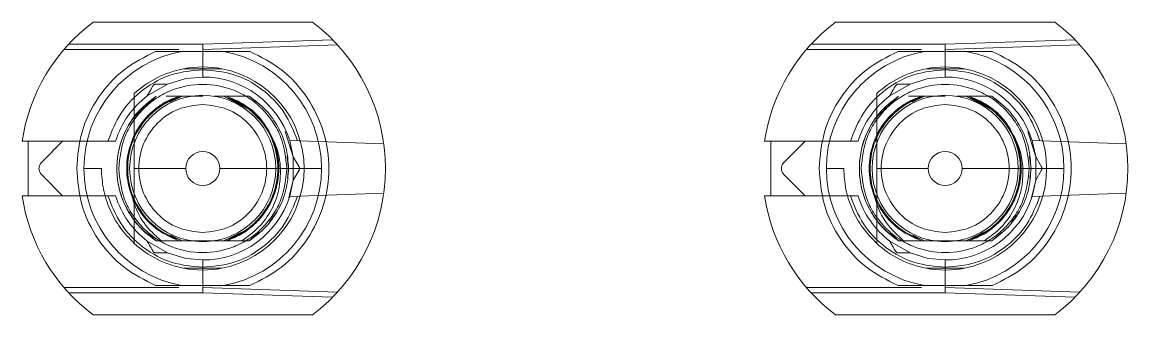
# Model space of a CAD drawing. Header units: millimetres. Extents: x -84 to 500, y -79 to 331.
# Drawn here: x 121.55 to 151.81, y 236.54 to 244.54 of the extents above; entities that cross this region are included whole.
import ezdxf
from ezdxf.lldxf.tags import DXFTag

# ---------------------------------------------------------------- set-up
doc = ezdxf.new("R2010")
doc.units = ezdxf.units.MM
tags = doc.linetypes.add('HIDDEN', pattern=[1.905, 1.27, -0.635]).pattern_tags.tags
tags[6:7] = [DXFTag(74, 4), DXFTag(75, 0), DXFTag(340, '0'), DXFTag(46, 1.0), DXFTag(50, 0.0), DXFTag(44, 0.0), DXFTag(45, 0.0)]
tags[4:5] = [DXFTag(74, 4), DXFTag(75, 0), DXFTag(340, '0'), DXFTag(46, 1.0), DXFTag(50, 0.0), DXFTag(44, 0.0), DXFTag(45, 0.0)]

msp = doc.modelspace()

# ---------------------------------------------------------------- linework, layer by layer
at = {"color": 7, "linetype": 'Continuous', "lineweight": 15}
for p, q in [((129.49, 244.54), (123.49, 244.54)), ((149.81, 244.54), (143.81, 244.54)), ((121.547, 241.29), (121.715, 241.29)), ((121.715, 241.29), (121.715, 239.79)), ((141.867, 241.29), (142.035, 241.29)), ((142.035, 241.29), (142.035, 239.79)), ((123.24, 240.54), (123.715, 240.54)), ((126.025, 240.54), (124.615, 240.54)), ((129.265, 240.54), (126.955, 240.54)), ((129.265, 240.54), (129.74, 240.54)), ((143.56, 240.54), (144.035, 240.54)), ((146.345, 240.54), (144.935, 240.54)), ((149.585, 240.54), (147.275, 240.54)), ((149.585, 240.54), (150.06, 240.54)), ((121.547, 239.79), (121.715, 239.79)), ((141.867, 239.79), (142.035, 239.79)), ((123.49, 236.54), (129.49, 236.54)), ((143.81, 236.54), (149.81, 236.54))]:
    msp.add_line(p, q, dxfattribs=at)
at = {"color": 7, "linetype": 'HIDDEN', "lineweight": 0}
for p, q in [((122.819, 243.934), (126.49, 243.934)), ((126.49, 243.934), (130.043, 244.058)), ((126.49, 243.79), (126.49, 243.934)), ((143.139, 243.934), (146.81, 243.934)), ((146.81, 243.934), (150.363, 244.058)), ((146.81, 243.79), (146.81, 243.934)), ((125.84, 243.79), (122.69, 243.79)), ((130.176, 243.919), (126.49, 243.79)), ((126.49, 243.24), (126.49, 243.79)), ((146.16, 243.79), (143.01, 243.79)), ((150.496, 243.919), (146.81, 243.79)), ((146.81, 243.24), (146.81, 243.79)), ((126.49, 243.24), (126.49, 243.04)), ((127.014, 243.265), (127.014, 243.265)), ((146.81, 243.24), (146.81, 243.04)), ((147.334, 243.265), (147.334, 243.265)), ((125.53, 242.848), (124.971, 242.526)), ((124.971, 242.526), (125.128, 242.798)), ((145.85, 242.848), (145.291, 242.526)), ((145.291, 242.526), (145.448, 242.798)), ((124.601, 241.938), (125.216, 242.515)), ((125.216, 242.515), (124.98, 242.317)), ((125.267, 242.221), (125.839, 242.515)), ((125.267, 242.221), (125.839, 242.515)), ((125.489, 242.515), (125.839, 242.515)), ((125.585, 242.355), (125.924, 242.515)), ((125.924, 242.515), (125.585, 242.355)), ((125.839, 242.515), (125.598, 242.391)), ((126.175, 242.515), (125.924, 242.515)), ((126.408, 242.515), (126.175, 242.515)), ((126.49, 242.515), (126.222, 242.515)), ((127.056, 242.515), (126.805, 242.515)), ((127.056, 242.515), (127.761, 242.154)), ((127.056, 242.515), (127.526, 242.293)), ((127.526, 242.293), (127.056, 242.515)), ((127.056, 242.515), (127.588, 242.264)), ((127.588, 242.264), (127.056, 242.515)), ((127.056, 242.515), (127.588, 242.264)), ((127.588, 242.264), (127.056, 242.515)), ((127.764, 242.515), (127.141, 242.515)), ((127.588, 242.285), (127.141, 242.515)), ((127.141, 242.515), (127.655, 242.251)), ((127.655, 242.251), (127.141, 242.515)), ((127.141, 242.515), (127.655, 242.251)), ((127.491, 242.515), (127.764, 242.515)), ((127.903, 242.398), (127.764, 242.515)), ((127.961, 242.35), (127.764, 242.515)), ((144.921, 241.938), (145.536, 242.515)), ((145.536, 242.515), (145.3, 242.317)), ((145.587, 242.221), (146.159, 242.515)), ((145.587, 242.221), (146.159, 242.515)), ((145.809, 242.515), (146.159, 242.515)), ((145.905, 242.355), (146.244, 242.515)), ((146.244, 242.515), (145.905, 242.355)), ((146.159, 242.515), (145.918, 242.391)), ((146.495, 242.515), (146.244, 242.515)), ((146.728, 242.515), (146.495, 242.515)), ((146.81, 242.515), (146.542, 242.515)), ((147.376, 242.515), (147.125, 242.515)), ((147.376, 242.515), (148.081, 242.154)), ((147.376, 242.515), (147.846, 242.293)), ((147.846, 242.293), (147.376, 242.515)), ((147.376, 242.515), (147.908, 242.264)), ((147.908, 242.264), (147.376, 242.515)), ((147.376, 242.515), (147.908, 242.264)), ((147.908, 242.264), (147.376, 242.515)), ((148.084, 242.515), (147.461, 242.515)), ((147.908, 242.285), (147.461, 242.515)), ((147.461, 242.515), (147.975, 242.251)), ((147.975, 242.251), (147.461, 242.515)), ((147.461, 242.515), (147.975, 242.251)), ((147.811, 242.515), (148.084, 242.515)), ((148.223, 242.398), (148.084, 242.515)), ((148.281, 242.35), (148.084, 242.515)), ((128.969, 240.863), (128.749, 241.551)), ((149.289, 240.863), (149.069, 241.551)), ((121.715, 241.29), (123.896, 241.29)), ((122.082, 240.717), (122.655, 241.29)), ((128.87, 241.305), (131.444, 241.215)), ((128.87, 241.305), (128.969, 240.863)), ((142.035, 241.29), (144.216, 241.29)), ((142.402, 240.717), (142.975, 241.29)), ((149.19, 241.305), (151.764, 241.215)), ((149.19, 241.305), (149.289, 240.863)), ((128.84, 240.54), (128.799, 240.864)), ((128.84, 240.54), (128.801, 240.85)), ((128.969, 240.863), (129.127, 240.59)), ((128.969, 240.217), (128.969, 240.863)), ((149.16, 240.54), (149.119, 240.864)), ((149.16, 240.54), (149.121, 240.85)), ((149.289, 240.863), (149.447, 240.59)), ((149.289, 240.217), (149.289, 240.863)), ((122.655, 239.79), (122.082, 240.363)), ((128.807, 240.275), (128.84, 240.54)), ((129.127, 240.49), (128.969, 240.217)), ((142.975, 239.79), (142.402, 240.363)), ((149.127, 240.275), (149.16, 240.54)), ((149.447, 240.49), (149.289, 240.217)), ((128.85, 239.739), (128.969, 240.217)), ((128.969, 240.217), (128.87, 239.775)), ((149.17, 239.739), (149.289, 240.217)), ((149.289, 240.217), (149.19, 239.775)), ((123.896, 239.79), (121.715, 239.79)), ((131.444, 239.865), (128.87, 239.775)), ((144.216, 239.79), (142.035, 239.79)), ((151.764, 239.865), (149.19, 239.775)), ((128.315, 239.083), (128.525, 239.365)), ((148.635, 239.083), (148.845, 239.365)), ((127.613, 238.827), (127.056, 238.565)), ((127.056, 238.565), (127.613, 238.827)), ((127.613, 238.827), (127.056, 238.565)), ((127.056, 238.565), (127.613, 238.827)), ((127.764, 238.565), (128.037, 238.794)), ((147.933, 238.827), (147.376, 238.565)), ((147.376, 238.565), (147.933, 238.827)), ((147.933, 238.827), (147.376, 238.565)), ((147.376, 238.565), (147.933, 238.827)), ((147.461, 238.565), (147.973, 238.828)), ((148.084, 238.565), (148.357, 238.794)), ((124.971, 238.554), (125.53, 238.232)), ((124.988, 238.756), (125.216, 238.565)), ((125.038, 238.714), (125.216, 238.565)), ((125.216, 238.565), (126.175, 238.565)), ((125.489, 238.565), (125.839, 238.565)), ((125.839, 238.565), (125.489, 238.565)), ((125.524, 238.727), (125.839, 238.565)), ((125.924, 238.565), (125.607, 238.715)), ((125.611, 238.713), (125.924, 238.565)), ((126.175, 238.565), (126.805, 238.565)), ((126.805, 238.565), (127.563, 238.565)), ((127.141, 238.565), (127.544, 238.772)), ((127.141, 238.565), (127.764, 238.565)), ((127.563, 238.565), (127.141, 238.565)), ((145.291, 238.554), (145.85, 238.232)), ((145.308, 238.756), (145.536, 238.565)), ((145.358, 238.714), (145.536, 238.565)), ((145.536, 238.565), (146.495, 238.565)), ((145.809, 238.565), (146.159, 238.565)), ((146.159, 238.565), (145.809, 238.565)), ((145.844, 238.727), (146.159, 238.565)), ((146.244, 238.565), (145.927, 238.715)), ((145.931, 238.713), (146.244, 238.565)), ((146.495, 238.565), (147.125, 238.565)), ((147.125, 238.565), (147.883, 238.565)), ((147.461, 238.565), (148.084, 238.565)), ((147.883, 238.565), (147.461, 238.565)), ((125.53, 238.232), (125.215, 238.232)), ((145.85, 238.232), (145.535, 238.232)), ((126.49, 238.04), (126.49, 237.84)), ((146.81, 238.04), (146.81, 237.84)), ((126.49, 237.29), (126.49, 237.84)), ((146.81, 237.29), (146.81, 237.84)), ((122.69, 237.29), (125.84, 237.29)), ((126.49, 237.29), (130.176, 237.161)), ((126.49, 237.29), (126.49, 237.146)), ((143.01, 237.29), (146.16, 237.29)), ((146.81, 237.29), (150.496, 237.161)), ((146.81, 237.29), (146.81, 237.146)), ((126.49, 237.146), (122.819, 237.146)), ((130.043, 237.022), (126.49, 237.146)), ((146.81, 237.146), (143.139, 237.146)), ((150.363, 237.022), (146.81, 237.146))]:
    msp.add_line(p, q, dxfattribs=at)
at = {"color": 7, "linetype": 'HIDDEN', "lineweight": 0, "flags": 128}
for points in [[(125.53, 242.848), (126.024, 242.996), (126.498, 243.04)], [(145.85, 242.848), (146.344, 242.996), (146.818, 243.04)], [(125.216, 242.515), (125.216, 242.515)], [(125.924, 242.515), (125.924, 242.515)], [(125.924, 242.515), (125.924, 242.515)], [(125.924, 242.515), (125.924, 242.515)], [(125.924, 242.515), (125.924, 242.515)], [(125.924, 242.515), (125.924, 242.515)], [(127.056, 242.515), (127.056, 242.515)], [(127.056, 242.515), (127.056, 242.515)], [(127.056, 242.515), (127.056, 242.515)], [(127.056, 242.515), (127.056, 242.515)], [(127.056, 242.515), (127.056, 242.515)], [(127.056, 242.515), (127.056, 242.515)], [(127.056, 242.515), (127.056, 242.515)], [(127.056, 242.515), (127.056, 242.515)], [(127.764, 242.515), (127.764, 242.515)], [(145.536, 242.515), (145.536, 242.515)], [(146.244, 242.515), (146.244, 242.515)], [(146.244, 242.515), (146.244, 242.515)], [(146.244, 242.515), (146.244, 242.515)], [(146.244, 242.515), (146.244, 242.515)], [(146.244, 242.515), (146.244, 242.515)], [(147.376, 242.515), (147.376, 242.515)], [(147.376, 242.515), (147.376, 242.515)], [(147.376, 242.515), (147.376, 242.515)], [(147.376, 242.515), (147.376, 242.515)], [(147.376, 242.515), (147.376, 242.515)], [(147.376, 242.515), (147.376, 242.515)], [(147.376, 242.515), (147.376, 242.515)], [(147.376, 242.515), (147.376, 242.515)], [(148.084, 242.515), (148.084, 242.515)], [(124.561, 239.764), (124.557, 239.793), (124.557, 239.801), (124.557, 239.803), (124.558, 239.804), (124.558, 239.804), (124.558, 239.804), (124.558, 239.804), (124.558, 239.804), (124.558, 239.804), (124.558, 239.804), (124.558, 239.804), (124.558, 239.804), (124.557, 239.804), (124.557, 239.804), (124.557, 239.804), (124.557, 239.804), (124.557, 239.804), (124.557, 239.804), (124.557, 239.804), (124.558, 239.804), (124.558, 239.804), (124.558, 239.804), (124.558, 239.804), (124.558, 239.804), (124.558, 239.804), (124.558, 239.804), (124.558, 239.804), (124.558, 239.804), (124.559, 239.804), (124.559, 239.804), (124.562, 239.801), (124.626, 239.671), (124.713, 239.508)], [(144.881, 239.764), (144.877, 239.793), (144.877, 239.801), (144.877, 239.803), (144.878, 239.804), (144.878, 239.804), (144.878, 239.804), (144.878, 239.804), (144.878, 239.804), (144.878, 239.804), (144.878, 239.804), (144.878, 239.804), (144.878, 239.804), (144.877, 239.804), (144.877, 239.804), (144.877, 239.804), (144.877, 239.804), (144.877, 239.804), (144.877, 239.804), (144.877, 239.804), (144.878, 239.804), (144.878, 239.804), (144.878, 239.804), (144.878, 239.804), (144.878, 239.804), (144.878, 239.804), (144.878, 239.804), (144.878, 239.804), (144.878, 239.804), (144.879, 239.804), (144.879, 239.804), (144.882, 239.801), (144.946, 239.671), (145.033, 239.508)], [(128.269, 239.513), (128.269, 239.513)], [(148.589, 239.513), (148.589, 239.513)], [(125.216, 238.565), (125.216, 238.565)], [(125.216, 238.565), (125.216, 238.565)], [(125.216, 238.565), (125.216, 238.565)], [(125.216, 238.565), (125.216, 238.565)], [(125.216, 238.565), (125.216, 238.565)], [(125.216, 238.565), (125.216, 238.565)], [(125.216, 238.565), (125.216, 238.565)], [(125.216, 238.565), (125.216, 238.565)], [(126.175, 238.565), (126.175, 238.565)], [(126.805, 238.565), (126.805, 238.565)], [(127.517, 238.761), (127.517, 238.761)], [(127.764, 238.565), (127.764, 238.565)], [(127.764, 238.565), (127.764, 238.565)], [(127.764, 238.565), (127.764, 238.565)], [(127.764, 238.565), (127.764, 238.565)], [(127.764, 238.565), (127.764, 238.565)], [(127.764, 238.565), (127.764, 238.565)], [(127.764, 238.565), (127.764, 238.565)], [(145.536, 238.565), (145.536, 238.565)], [(145.536, 238.565), (145.536, 238.565)], [(145.536, 238.565), (145.536, 238.565)], [(145.536, 238.565), (145.536, 238.565)], [(145.536, 238.565), (145.536, 238.565)], [(145.536, 238.565), (145.536, 238.565)], [(145.536, 238.565), (145.536, 238.565)], [(145.536, 238.565), (145.536, 238.565)], [(146.495, 238.565), (146.495, 238.565)], [(147.125, 238.565), (147.125, 238.565)], [(147.837, 238.761), (147.837, 238.761)], [(148.084, 238.565), (148.084, 238.565)], [(148.084, 238.565), (148.084, 238.565)], [(148.084, 238.565), (148.084, 238.565)], [(148.084, 238.565), (148.084, 238.565)], [(148.084, 238.565), (148.084, 238.565)], [(148.084, 238.565), (148.084, 238.565)], [(148.084, 238.565), (148.084, 238.565)], [(126.49, 238.04), (126.024, 238.084), (125.53, 238.232)], [(146.81, 238.04), (146.344, 238.084), (145.85, 238.232)]]:
    msp.add_lwpolyline(points, dxfattribs=at)
at = {"color": 7, "linetype": 'HIDDEN', "lineweight": 0}
for centre in [(126.49, 240.54), (146.81, 240.54)]:
    msp.add_circle(centre, 2, dxfattribs=at)
at = {"color": 7, "linetype": 'Continuous', "lineweight": 15}
for centre, radius, start, end in [((126.49, 240.54), 5, 126.8699, 171.3731), ((126.49, 240.54), 5, 306.8699, 53.1301), ((146.81, 240.54), 5, 126.8699, 171.3731), ((146.81, 240.54), 5, 306.8699, 53.1301), ((126.49, 240.54), 3.25, 100.0633, 180), ((126.49, 240.54), 3.25, 0, 79.9367), ((146.81, 240.54), 3.25, 100.0633, 180), ((146.81, 240.54), 3.25, 0, 79.9367), ((126.49, 240.54), 2.775, 100.8932, 132.5066), ((126.49, 240.54), 2.775, 79.1068, 100.8929), ((126.49, 240.54), 2.775, 0, 79.1071), ((146.81, 240.54), 2.775, 100.8932, 132.5066), ((146.81, 240.54), 2.775, 79.1068, 100.8929), ((146.81, 240.54), 2.775, 0, 79.1071), ((126.49, 240.54), 0.465, 0, 180), ((146.81, 240.54), 0.465, 0, 180), ((126.49, 240.54), 3.25, 180, 259.9367), ((126.49, 240.54), 0.465, 180, 0), ((126.49, 240.54), 2.775, 280.8929, 0), ((126.49, 240.54), 3.25, 280.0633, 0), ((146.81, 240.54), 3.25, 180, 259.9367), ((146.81, 240.54), 0.465, 180, 0), ((146.81, 240.54), 2.775, 280.8929, 0), ((146.81, 240.54), 3.25, 280.0633, 0), ((126.49, 240.54), 5, 188.6269, 233.1301), ((146.81, 240.54), 5, 188.6269, 233.1301), ((126.49, 240.54), 2.775, 227.4934, 259.1071), ((146.81, 240.54), 2.775, 227.4934, 259.1071), ((126.49, 240.54), 2.775, 259.1067, 280.8938), ((146.81, 240.54), 2.775, 259.1067, 280.8938)]:
    msp.add_arc(centre, radius, start, end, dxfattribs=at)
at = {"color": 7, "linetype": 'HIDDEN', "lineweight": 0}
for centre, radius, start, end in [((126.49, 240.54), 2.5, 17.8157, 90), ((146.81, 240.54), 2.5, 17.8157, 90), ((126.49, 240.54), 2.5, 127.4202, 162.5424), ((146.81, 240.54), 2.5, 127.4202, 162.5424), ((126.49, 240.54), 2.35, 143.5058, 237.1851), ((146.81, 240.54), 2.35, 143.5058, 237.1851), ((126.49, 240.54), 2.5, 197.4576, 232.5798), ((126.49, 240.54), 2.5, 270, 342.1843), ((146.81, 240.54), 2.5, 197.4576, 232.5798), ((146.81, 240.54), 2.5, 270, 342.1843)]:
    msp.add_arc(centre, radius, start, end, dxfattribs=at)
at = {"color": 7, "linetype": 'Continuous', "lineweight": 15}
for points, knots in [([(123.04, 240.546), (123.069, 240.88), (123.127, 241.562), (123.593, 242.499), (124.29, 243.281), (124.902, 243.589), (125.201, 243.74)], [0, 0, 0, 0, 0.244424, 0.5, 0.755576, 1, 1, 1, 1]), ([(125.201, 243.74), (125.335, 243.74), (125.509, 243.74), (125.703, 243.74), (125.784, 243.74), (125.838, 243.74), (125.877, 243.74), (125.904, 243.74), (125.918, 243.74), (125.922, 243.74), (125.922, 243.74), (125.922, 243.74)], [0, 0, 0, 0, 0.52193, 0.674707, 0.779637, 0.851731, 0.901665, 0.954566, 0.975881, 0.993094, 1, 1, 1, 1]), ([(125.922, 243.74), (126.098, 243.74), (126.45, 243.74), (126.844, 243.74), (127.036, 243.74), (127.058, 243.74)], [0, 0, 0, 0, 0.4691, 0.939613, 1, 1, 1, 1]), ([(127.058, 243.74), (127.058, 243.74), (127.06, 243.74), (127.071, 243.74), (127.115, 243.74), (127.311, 243.74), (127.545, 243.74), (127.741, 243.74), (127.779, 243.74)], [0, 0, 0, 0, 0.016929, 0.039301, 0.081695, 0.236198, 0.852157, 1, 1, 1, 1]), ([(127.779, 243.74), (128.078, 243.589), (128.69, 243.28), (129.392, 242.497), (129.841, 241.557), (129.989, 240.54), (129.841, 239.523), (129.392, 238.583), (128.69, 237.8), (128.078, 237.491), (127.779, 237.34)], [0, 0, 0, 0, 0.122204, 0.25, 0.377796, 0.5, 0.622204, 0.75, 0.877796, 1, 1, 1, 1]), ([(143.36, 240.546), (143.389, 240.88), (143.447, 241.562), (143.913, 242.499), (144.61, 243.281), (145.222, 243.589), (145.521, 243.74)], [0, 0, 0, 0, 0.244424, 0.5, 0.755576, 1, 1, 1, 1]), ([(145.521, 243.74), (145.655, 243.74), (145.829, 243.74), (146.023, 243.74), (146.104, 243.74), (146.158, 243.74), (146.197, 243.74), (146.224, 243.74), (146.238, 243.74), (146.242, 243.74), (146.242, 243.74), (146.242, 243.74)], [0, 0, 0, 0, 0.52193, 0.674707, 0.779637, 0.851731, 0.901665, 0.954566, 0.975881, 0.993094, 1, 1, 1, 1]), ([(146.242, 243.74), (146.418, 243.74), (146.77, 243.74), (147.164, 243.74), (147.356, 243.74), (147.378, 243.74)], [0, 0, 0, 0, 0.4691, 0.939613, 1, 1, 1, 1]), ([(147.378, 243.74), (147.378, 243.74), (147.38, 243.74), (147.391, 243.74), (147.435, 243.74), (147.631, 243.74), (147.865, 243.74), (148.061, 243.74), (148.099, 243.74)], [0, 0, 0, 0, 0.016929, 0.039301, 0.081695, 0.236198, 0.852157, 1, 1, 1, 1]), ([(148.099, 243.74), (148.398, 243.589), (149.01, 243.28), (149.712, 242.497), (150.161, 241.557), (150.309, 240.54), (150.161, 239.523), (149.712, 238.583), (149.01, 237.8), (148.398, 237.491), (148.099, 237.34)], [0, 0, 0, 0, 0.122204, 0.25, 0.377796, 0.5, 0.622204, 0.75, 0.877796, 1, 1, 1, 1]), ([(127.014, 243.265), (126.724, 243.265), (126.371, 243.265), (126.027, 243.265), (125.966, 243.265)], [0, 0, 0, 0, 0.821486, 1, 1, 1, 1]), ([(147.334, 243.265), (147.044, 243.265), (146.691, 243.265), (146.347, 243.265), (146.286, 243.265)], [0, 0, 0, 0, 0.821486, 1, 1, 1, 1]), ([(124.615, 242.586), (124.615, 242.148), (124.615, 241.545), (124.615, 240.756), (124.615, 240.54)], [0, 0, 0, 0, 0.725757, 1, 1, 1, 1]), ([(144.935, 242.586), (144.935, 242.148), (144.935, 241.545), (144.935, 240.756), (144.935, 240.54)], [0, 0, 0, 0, 0.725757, 1, 1, 1, 1]), ([(125.201, 237.34), (124.901, 237.491), (124.288, 237.8), (123.59, 238.585), (123.124, 239.527), (123.068, 240.211), (123.04, 240.546)], [0, 0, 0, 0, 0.24439, 0.5, 0.75561, 1, 1, 1, 1]), ([(123.715, 240.54), (123.726, 240.348), (123.749, 239.965), (123.934, 239.416), (124.214, 238.908), (124.481, 238.632), (124.615, 238.494)], [0, 0, 0, 0, 0.25, 0.5, 0.75, 1, 1, 1, 1]), ([(124.615, 240.54), (124.615, 240.345), (124.615, 239.841), (124.615, 239.159), (124.615, 238.71), (124.615, 238.494)], [0, 0, 0, 0, 0.246526, 0.63814, 1, 1, 1, 1]), ([(145.521, 237.34), (145.221, 237.491), (144.608, 237.8), (143.91, 238.585), (143.444, 239.527), (143.388, 240.211), (143.36, 240.546)], [0, 0, 0, 0, 0.24439, 0.5, 0.75561, 1, 1, 1, 1]), ([(144.035, 240.54), (144.046, 240.348), (144.069, 239.965), (144.254, 239.416), (144.534, 238.908), (144.801, 238.632), (144.935, 238.494)], [0, 0, 0, 0, 0.25, 0.5, 0.75, 1, 1, 1, 1]), ([(144.935, 240.54), (144.935, 240.345), (144.935, 239.841), (144.935, 239.159), (144.935, 238.71), (144.935, 238.494)], [0, 0, 0, 0, 0.246526, 0.63814, 1, 1, 1, 1]), ([(125.966, 237.815), (126.256, 237.815), (126.609, 237.815), (126.953, 237.815), (127.014, 237.815)], [0, 0, 0, 0, 0.821497, 1, 1, 1, 1]), ([(146.286, 237.815), (146.576, 237.815), (146.929, 237.815), (147.273, 237.815), (147.334, 237.815)], [0, 0, 0, 0, 0.821497, 1, 1, 1, 1]), ([(125.201, 237.34), (125.335, 237.34), (125.509, 237.34), (125.703, 237.34), (125.784, 237.34), (125.838, 237.34), (125.877, 237.34), (125.904, 237.34), (125.918, 237.34), (125.922, 237.34), (125.922, 237.34), (125.922, 237.34)], [0, 0, 0, 0, 0.5219302, 0.6747067, 0.7796367, 0.8517307, 0.9016652, 0.9545658, 0.9758811, 0.9930943, 1, 1, 1, 1]), ([(125.922, 237.34), (126.098, 237.34), (126.45, 237.34), (126.844, 237.34), (127.036, 237.34), (127.058, 237.34)], [0, 0, 0, 0, 0.4691, 0.939613, 1, 1, 1, 1]), ([(127.058, 237.34), (127.058, 237.34), (127.06, 237.34), (127.071, 237.34), (127.115, 237.34), (127.311, 237.34), (127.545, 237.34), (127.741, 237.34), (127.779, 237.34)], [0, 0, 0, 0, 0.016929, 0.039301, 0.081695, 0.236198, 0.852157, 1, 1, 1, 1]), ([(145.521, 237.34), (145.655, 237.34), (145.829, 237.34), (146.023, 237.34), (146.104, 237.34), (146.158, 237.34), (146.197, 237.34), (146.224, 237.34), (146.238, 237.34), (146.242, 237.34), (146.242, 237.34), (146.242, 237.34)], [0, 0, 0, 0, 0.5219302, 0.6747067, 0.7796367, 0.8517307, 0.9016652, 0.9545658, 0.9758811, 0.9930943, 1, 1, 1, 1]), ([(146.242, 237.34), (146.418, 237.34), (146.77, 237.34), (147.164, 237.34), (147.356, 237.34), (147.378, 237.34)], [0, 0, 0, 0, 0.4691, 0.939613, 1, 1, 1, 1]), ([(147.378, 237.34), (147.378, 237.34), (147.38, 237.34), (147.391, 237.34), (147.435, 237.34), (147.631, 237.34), (147.865, 237.34), (148.061, 237.34), (148.099, 237.34)], [0, 0, 0, 0, 0.016929, 0.039301, 0.081695, 0.236198, 0.852157, 1, 1, 1, 1])]:
    msp.add_open_spline(points, degree=3, knots=knots, dxfattribs=at)
at = {"color": 7, "linetype": 'HIDDEN', "lineweight": 0}
for points, knots in [([(123.896, 241.29), (124, 241.554), (124.212, 242.097), (124.841, 242.733), (125.627, 243.161), (126.207, 243.214), (126.49, 243.24)], [0, 0, 0, 0, 0.243392, 0.5, 0.756608, 1, 1, 1, 1]), ([(129.082, 241.298), (128.978, 241.561), (128.765, 242.102), (128.136, 242.736), (127.351, 243.162), (126.772, 243.214), (126.49, 243.24)], [0, 0, 0, 0, 0.2434225, 0.5, 0.7565775, 1, 1, 1, 1]), ([(144.216, 241.29), (144.32, 241.554), (144.532, 242.097), (145.161, 242.733), (145.947, 243.161), (146.527, 243.214), (146.81, 243.24)], [0, 0, 0, 0, 0.243392, 0.5, 0.756608, 1, 1, 1, 1]), ([(149.402, 241.298), (149.298, 241.561), (149.085, 242.102), (148.456, 242.736), (147.671, 243.162), (147.092, 243.214), (146.81, 243.24)], [0, 0, 0, 0, 0.2434225, 0.5, 0.7565775, 1, 1, 1, 1]), ([(124.19, 240.54), (124.221, 240.829), (124.269, 241.276), (124.555, 241.812), (124.852, 242.177), (125.218, 242.476), (125.754, 242.754), (126.49, 242.896), (127.226, 242.754), (127.762, 242.477), (128.128, 242.178), (128.425, 241.812), (128.711, 241.276), (128.759, 240.829), (128.79, 240.54)], [0, 0, 0, 0, 0.119721, 0.184824, 0.25, 0.315102, 0.380279, 0.5, 0.619721, 0.684824, 0.75, 0.815102, 0.880279, 1, 1, 1, 1]), ([(125.128, 242.798), (125.087, 242.727), (125.033, 242.633), (124.985, 242.55), (124.973, 242.529), (124.971, 242.527), (124.971, 242.526)], [0, 0, 0, 0, 0.6387212, 0.8437522, 0.9250038, 1, 1, 1, 1]), ([(125.128, 242.798), (125.133, 242.806), (125.143, 242.82), (125.164, 242.836), (125.189, 242.846), (125.206, 242.848), (125.215, 242.848)], [0, 0, 0, 0, 0.250801, 0.5, 0.7492, 1, 1, 1, 1]), ([(125.215, 242.848), (125.207, 242.848), (125.197, 242.848), (125.18, 242.842), (125.171, 242.838), (125.165, 242.835), (125.16, 242.832), (125.152, 242.826), (125.138, 242.814), (125.133, 242.805), (125.128, 242.798)], [0, 0, 0, 0, 0.3001484, 0.4066758, 0.452606, 0.4958734, 0.5400992, 0.5867242, 0.6945387, 1, 1, 1, 1]), ([(125.215, 242.848), (125.297, 242.848), (125.405, 242.848), (125.502, 242.848), (125.527, 242.848), (125.529, 242.848), (125.53, 242.848)], [0, 0, 0, 0, 0.638718, 0.843747, 0.925001, 1, 1, 1, 1]), ([(144.51, 240.54), (144.541, 240.829), (144.589, 241.276), (144.875, 241.812), (145.172, 242.177), (145.538, 242.476), (146.074, 242.754), (146.81, 242.896), (147.546, 242.754), (148.082, 242.477), (148.448, 242.178), (148.745, 241.812), (149.031, 241.276), (149.079, 240.829), (149.11, 240.54)], [0, 0, 0, 0, 0.119721, 0.184824, 0.25, 0.315102, 0.380279, 0.5, 0.619721, 0.684824, 0.75, 0.815102, 0.880279, 1, 1, 1, 1]), ([(145.448, 242.798), (145.407, 242.727), (145.353, 242.633), (145.305, 242.55), (145.293, 242.529), (145.291, 242.527), (145.291, 242.526)], [0, 0, 0, 0, 0.6387212, 0.8437522, 0.9250038, 1, 1, 1, 1]), ([(145.448, 242.798), (145.453, 242.806), (145.463, 242.82), (145.484, 242.836), (145.509, 242.846), (145.526, 242.848), (145.535, 242.848)], [0, 0, 0, 0, 0.250801, 0.5, 0.7492, 1, 1, 1, 1]), ([(145.535, 242.848), (145.527, 242.848), (145.517, 242.848), (145.5, 242.842), (145.491, 242.838), (145.485, 242.835), (145.48, 242.832), (145.472, 242.826), (145.458, 242.814), (145.453, 242.805), (145.448, 242.798)], [0, 0, 0, 0, 0.3001484, 0.4066758, 0.452606, 0.4958734, 0.5400992, 0.5867242, 0.6945387, 1, 1, 1, 1]), ([(145.535, 242.848), (145.617, 242.848), (145.725, 242.848), (145.822, 242.848), (145.847, 242.848), (145.849, 242.848), (145.85, 242.848)], [0, 0, 0, 0, 0.638718, 0.843747, 0.925001, 1, 1, 1, 1]), ([(125.839, 242.515), (125.639, 242.428), (125.239, 242.255), (124.778, 241.776), (124.479, 241.192), (124.376, 240.54), (124.479, 239.888), (124.778, 239.303), (125.239, 238.825), (125.639, 238.652), (125.839, 238.565)], [0, 0, 0, 0, 0.1249999, 0.2499999, 0.3749998, 0.4999998, 0.6249998, 0.7499998, 0.8749999, 1, 1, 1, 1]), ([(125.924, 238.565), (125.717, 238.646), (125.303, 238.808), (124.821, 239.284), (124.507, 239.876), (124.4, 240.54), (124.507, 241.204), (124.821, 241.796), (125.303, 242.272), (125.717, 242.434), (125.924, 242.515)], [0, 0, 0, 0, 0.125, 0.25, 0.375, 0.5, 0.625, 0.75, 0.875, 1, 1, 1, 1]), ([(125.924, 242.515), (125.717, 242.434), (125.303, 242.272), (124.821, 241.796), (124.507, 241.204), (124.4, 240.54), (124.507, 239.876), (124.821, 239.284), (125.303, 238.808), (125.717, 238.646), (125.924, 238.565)], [0, 0, 0, 0, 0.125, 0.25, 0.375, 0.5, 0.625, 0.75, 0.875, 1, 1, 1, 1]), ([(125.924, 238.565), (125.717, 238.646), (125.303, 238.808), (124.821, 239.284), (124.507, 239.876), (124.4, 240.54), (124.507, 241.204), (124.821, 241.796), (125.303, 242.272), (125.717, 242.434), (125.924, 242.515)], [0, 0, 0, 0, 0.125, 0.25, 0.375, 0.5, 0.625, 0.75, 0.875, 1, 1, 1, 1]), ([(125.924, 242.515), (125.717, 242.434), (125.303, 242.272), (124.821, 241.796), (124.507, 241.204), (124.4, 240.54), (124.507, 239.876), (124.821, 239.284), (125.303, 238.808), (125.717, 238.646), (125.924, 238.565)], [0, 0, 0, 0, 0.125, 0.25, 0.375, 0.5, 0.625, 0.75, 0.875, 1, 1, 1, 1]), ([(125.924, 238.565), (125.717, 238.646), (125.303, 238.808), (124.821, 239.284), (124.507, 239.876), (124.4, 240.54), (124.507, 241.204), (124.821, 241.796), (125.303, 242.272), (125.717, 242.434), (125.924, 242.515)], [0, 0, 0, 0, 0.125, 0.25, 0.375, 0.5, 0.625, 0.75, 0.875, 1, 1, 1, 1]), ([(125.924, 242.515), (125.717, 242.434), (125.303, 242.272), (124.821, 241.796), (124.507, 241.204), (124.4, 240.54), (124.507, 239.876), (124.821, 239.284), (125.303, 238.808), (125.717, 238.646), (125.924, 238.565)], [0, 0, 0, 0, 0.125, 0.25, 0.375, 0.5, 0.625, 0.75, 0.875, 1, 1, 1, 1]), ([(124.818, 241.777), (124.96, 241.939), (125.243, 242.265), (125.64, 242.432), (125.839, 242.515)], [0, 0, 0, 0, 0.5, 1, 1, 1, 1]), ([(125.046, 242.001), (125.115, 242.078), (125.33, 242.316), (125.633, 242.435), (125.839, 242.515)], [0, 0, 0, 0, 0.321279, 1, 1, 1, 1]), ([(125.924, 242.515), (125.785, 242.467), (125.506, 242.37), (125.272, 242.191), (125.155, 242.102)], [0, 0, 0, 0, 0.500001, 1, 1, 1, 1]), ([(125.924, 242.515), (125.924, 242.515), (125.923, 242.515), (125.916, 242.515), (125.889, 242.515), (125.861, 242.515), (125.839, 242.515)], [0, 0, 0, 0, 0.068898, 0.145453, 0.344929, 1, 1, 1, 1]), ([(125.839, 242.515), (125.861, 242.515), (125.889, 242.515), (125.916, 242.515), (125.923, 242.515), (125.924, 242.515), (125.924, 242.515)], [0, 0, 0, 0, 0.659471, 0.855328, 0.930516, 1, 1, 1, 1]), ([(127.056, 242.515), (127.056, 242.515), (127.057, 242.515), (127.064, 242.515), (127.091, 242.515), (127.119, 242.515), (127.141, 242.515)], [0, 0, 0, 0, 0.0688677, 0.1454157, 0.3449093, 1, 1, 1, 1]), ([(127.141, 242.515), (127.119, 242.515), (127.091, 242.515), (127.064, 242.515), (127.057, 242.515), (127.056, 242.515), (127.056, 242.515)], [0, 0, 0, 0, 0.659358, 0.855274, 0.930498, 1, 1, 1, 1]), ([(127.056, 242.515), (127.056, 242.515), (127.057, 242.515), (127.064, 242.515), (127.091, 242.515), (127.119, 242.515), (127.141, 242.515)], [0, 0, 0, 0, 0.068948, 0.145582, 0.345171, 1, 1, 1, 1]), ([(127.056, 238.565), (127.263, 238.646), (127.677, 238.808), (128.159, 239.284), (128.473, 239.876), (128.58, 240.54), (128.473, 241.204), (128.159, 241.796), (127.677, 242.272), (127.263, 242.434), (127.056, 242.515)], [0, 0, 0, 0, 0.125, 0.25, 0.375, 0.5, 0.625, 0.75, 0.875, 1, 1, 1, 1]), ([(127.141, 242.515), (127.341, 242.428), (127.741, 242.255), (128.202, 241.776), (128.501, 241.192), (128.604, 240.54), (128.501, 239.888), (128.202, 239.303), (127.741, 238.825), (127.341, 238.652), (127.141, 238.565)], [0, 0, 0, 0, 0.125, 0.25, 0.375, 0.5, 0.625, 0.75, 0.875, 1, 1, 1, 1]), ([(128.373, 241.369), (128.313, 241.502), (128.166, 241.835), (127.737, 242.253), (127.339, 242.428), (127.141, 242.515)], [0, 0, 0, 0, 0.252266, 0.626133, 1, 1, 1, 1]), ([(127.141, 242.515), (127.345, 242.432), (127.689, 242.293), (127.933, 242.015), (128.033, 241.902)], [0, 0, 0, 0, 0.59211, 1, 1, 1, 1]), ([(146.159, 242.515), (145.959, 242.428), (145.559, 242.255), (145.098, 241.776), (144.799, 241.192), (144.696, 240.54), (144.799, 239.888), (145.098, 239.303), (145.559, 238.825), (145.959, 238.652), (146.159, 238.565)], [0, 0, 0, 0, 0.1249999, 0.2499999, 0.3749998, 0.4999998, 0.6249998, 0.7499998, 0.8749999, 1, 1, 1, 1]), ([(146.244, 238.565), (146.037, 238.646), (145.623, 238.808), (145.141, 239.284), (144.827, 239.876), (144.72, 240.54), (144.827, 241.204), (145.141, 241.796), (145.623, 242.272), (146.037, 242.434), (146.244, 242.515)], [0, 0, 0, 0, 0.125, 0.25, 0.375, 0.5, 0.625, 0.75, 0.875, 1, 1, 1, 1]), ([(146.244, 242.515), (146.037, 242.434), (145.623, 242.272), (145.141, 241.796), (144.827, 241.204), (144.72, 240.54), (144.827, 239.876), (145.141, 239.284), (145.623, 238.808), (146.037, 238.646), (146.244, 238.565)], [0, 0, 0, 0, 0.125, 0.25, 0.375, 0.5, 0.625, 0.75, 0.875, 1, 1, 1, 1]), ([(146.244, 238.565), (146.037, 238.646), (145.623, 238.808), (145.141, 239.284), (144.827, 239.876), (144.72, 240.54), (144.827, 241.204), (145.141, 241.796), (145.623, 242.272), (146.037, 242.434), (146.244, 242.515)], [0, 0, 0, 0, 0.125, 0.25, 0.375, 0.5, 0.625, 0.75, 0.875, 1, 1, 1, 1]), ([(146.244, 242.515), (146.037, 242.434), (145.623, 242.272), (145.141, 241.796), (144.827, 241.204), (144.72, 240.54), (144.827, 239.876), (145.141, 239.284), (145.623, 238.808), (146.037, 238.646), (146.244, 238.565)], [0, 0, 0, 0, 0.125, 0.25, 0.375, 0.5, 0.625, 0.75, 0.875, 1, 1, 1, 1]), ([(146.244, 238.565), (146.037, 238.646), (145.623, 238.808), (145.141, 239.284), (144.827, 239.876), (144.72, 240.54), (144.827, 241.204), (145.141, 241.796), (145.623, 242.272), (146.037, 242.434), (146.244, 242.515)], [0, 0, 0, 0, 0.125, 0.25, 0.375, 0.5, 0.625, 0.75, 0.875, 1, 1, 1, 1]), ([(146.244, 242.515), (146.037, 242.434), (145.623, 242.272), (145.141, 241.796), (144.827, 241.204), (144.72, 240.54), (144.827, 239.876), (145.141, 239.284), (145.623, 238.808), (146.037, 238.646), (146.244, 238.565)], [0, 0, 0, 0, 0.125, 0.25, 0.375, 0.5, 0.625, 0.75, 0.875, 1, 1, 1, 1]), ([(145.138, 241.777), (145.28, 241.939), (145.563, 242.265), (145.96, 242.432), (146.159, 242.515)], [0, 0, 0, 0, 0.5, 1, 1, 1, 1]), ([(145.366, 242.001), (145.435, 242.078), (145.65, 242.316), (145.953, 242.435), (146.159, 242.515)], [0, 0, 0, 0, 0.321279, 1, 1, 1, 1]), ([(146.244, 242.515), (146.105, 242.467), (145.826, 242.37), (145.592, 242.191), (145.475, 242.102)], [0, 0, 0, 0, 0.500001, 1, 1, 1, 1]), ([(146.244, 242.515), (146.244, 242.515), (146.243, 242.515), (146.236, 242.515), (146.209, 242.515), (146.181, 242.515), (146.159, 242.515)], [0, 0, 0, 0, 0.068898, 0.145453, 0.344929, 1, 1, 1, 1]), ([(146.159, 242.515), (146.181, 242.515), (146.209, 242.515), (146.236, 242.515), (146.243, 242.515), (146.244, 242.515), (146.244, 242.515)], [0, 0, 0, 0, 0.659471, 0.855328, 0.930516, 1, 1, 1, 1]), ([(147.376, 242.515), (147.376, 242.515), (147.377, 242.515), (147.384, 242.515), (147.411, 242.515), (147.439, 242.515), (147.461, 242.515)], [0, 0, 0, 0, 0.0688677, 0.1454157, 0.3449093, 1, 1, 1, 1]), ([(147.461, 242.515), (147.439, 242.515), (147.411, 242.515), (147.384, 242.515), (147.377, 242.515), (147.376, 242.515), (147.376, 242.515)], [0, 0, 0, 0, 0.659358, 0.855274, 0.930498, 1, 1, 1, 1]), ([(147.376, 242.515), (147.376, 242.515), (147.377, 242.515), (147.384, 242.515), (147.411, 242.515), (147.439, 242.515), (147.461, 242.515)], [0, 0, 0, 0, 0.068948, 0.145582, 0.345171, 1, 1, 1, 1]), ([(147.376, 238.565), (147.583, 238.646), (147.997, 238.808), (148.479, 239.284), (148.793, 239.876), (148.9, 240.54), (148.793, 241.204), (148.479, 241.796), (147.997, 242.272), (147.583, 242.434), (147.376, 242.515)], [0, 0, 0, 0, 0.125, 0.25, 0.375, 0.5, 0.625, 0.75, 0.875, 1, 1, 1, 1]), ([(147.461, 242.515), (147.661, 242.428), (148.061, 242.255), (148.522, 241.776), (148.821, 241.192), (148.924, 240.54), (148.821, 239.888), (148.522, 239.303), (148.061, 238.825), (147.661, 238.652), (147.461, 238.565)], [0, 0, 0, 0, 0.125, 0.25, 0.375, 0.5, 0.625, 0.75, 0.875, 1, 1, 1, 1]), ([(148.75, 241.257), (148.674, 241.43), (148.512, 241.802), (148.058, 242.254), (147.66, 242.428), (147.461, 242.515)], [0, 0, 0, 0, 0.302544, 0.651272, 1, 1, 1, 1]), ([(147.461, 242.515), (147.665, 242.432), (148.009, 242.293), (148.253, 242.015), (148.353, 241.902)], [0, 0, 0, 0, 0.59211, 1, 1, 1, 1]), ([(127.761, 242.154), (127.9, 242.026), (128.176, 241.77), (128.44, 241.261), (128.564, 240.707), (128.531, 240.139), (128.346, 239.6), (128.022, 239.135), (127.586, 238.764), (127.232, 238.631), (127.056, 238.565)], [0, 0, 0, 0, 0.125, 0.25, 0.375001, 0.500001, 0.625001, 0.750001, 0.875, 1, 1, 1, 1]), ([(128.362, 241.445), (128.28, 241.579), (128.116, 241.846), (127.879, 242.051), (127.761, 242.154)], [0, 0, 0, 0, 0.502467, 1, 1, 1, 1]), ([(148.081, 242.154), (148.22, 242.026), (148.496, 241.77), (148.76, 241.261), (148.884, 240.707), (148.851, 240.139), (148.666, 239.6), (148.342, 239.135), (147.906, 238.764), (147.552, 238.631), (147.376, 238.565)], [0, 0, 0, 0, 0.125, 0.25, 0.375001, 0.500001, 0.625001, 0.750001, 0.875, 1, 1, 1, 1]), ([(148.682, 241.445), (148.6, 241.579), (148.436, 241.846), (148.199, 242.051), (148.081, 242.154)], [0, 0, 0, 0, 0.502467, 1, 1, 1, 1]), ([(125.839, 238.565), (125.639, 238.652), (125.239, 238.825), (124.778, 239.304), (124.479, 239.888), (124.375, 240.541), (124.482, 241.188), (124.737, 241.731), (125.012, 241.978), (125.125, 242.08)], [0, 0, 0, 0, 0.149287, 0.298575, 0.447862, 0.59715, 0.746437, 0.895724, 1, 1, 1, 1]), ([(125.839, 238.565), (125.639, 238.652), (125.239, 238.825), (124.778, 239.304), (124.479, 239.888), (124.375, 240.541), (124.482, 241.188), (124.735, 241.728), (125.007, 241.973), (125.117, 242.072)], [0, 0, 0, 0, 0.149669, 0.299339, 0.449008, 0.598677, 0.748346, 0.898016, 1, 1, 1, 1]), ([(125.115, 242.07), (125.005, 241.971), (124.735, 241.727), (124.482, 241.188), (124.375, 240.541), (124.479, 239.888), (124.778, 239.304), (125.239, 238.825), (125.639, 238.652), (125.839, 238.565)], [0, 0, 0, 0, 0.101378, 0.251148, 0.400918, 0.550689, 0.700459, 0.85023, 1, 1, 1, 1]), ([(125.839, 238.565), (125.639, 238.652), (125.239, 238.825), (124.778, 239.304), (124.479, 239.888), (124.375, 240.541), (124.483, 241.187), (124.717, 241.7), (124.962, 241.924), (125.046, 242.001)], [0, 0, 0, 0, 0.153218, 0.306436, 0.459655, 0.612873, 0.766091, 0.919309, 1, 1, 1, 1]), ([(125.155, 242.102), (125.063, 242.015), (124.955, 241.914), (124.851, 241.8), (124.829, 241.781), (124.822, 241.777), (124.82, 241.776), (124.819, 241.776), (124.818, 241.777), (124.818, 241.777)], [0, 0, 0, 0, 0.8053593, 0.9459667, 0.9826923, 0.9932326, 0.9969187, 0.9985022, 1, 1, 1, 1]), ([(146.159, 238.565), (145.959, 238.652), (145.559, 238.825), (145.098, 239.304), (144.799, 239.888), (144.695, 240.541), (144.802, 241.188), (145.057, 241.731), (145.332, 241.978), (145.445, 242.08)], [0, 0, 0, 0, 0.149287, 0.298575, 0.447862, 0.59715, 0.746437, 0.895724, 1, 1, 1, 1]), ([(146.159, 238.565), (145.959, 238.652), (145.559, 238.825), (145.098, 239.304), (144.799, 239.888), (144.695, 240.541), (144.802, 241.188), (145.055, 241.728), (145.327, 241.973), (145.437, 242.072)], [0, 0, 0, 0, 0.149669, 0.299339, 0.449008, 0.598677, 0.748346, 0.898016, 1, 1, 1, 1]), ([(145.435, 242.07), (145.325, 241.971), (145.055, 241.727), (144.802, 241.188), (144.695, 240.541), (144.799, 239.888), (145.098, 239.304), (145.559, 238.825), (145.959, 238.652), (146.159, 238.565)], [0, 0, 0, 0, 0.101378, 0.251148, 0.400918, 0.550689, 0.700459, 0.85023, 1, 1, 1, 1]), ([(146.159, 238.565), (145.959, 238.652), (145.559, 238.825), (145.098, 239.304), (144.799, 239.888), (144.695, 240.541), (144.803, 241.187), (145.037, 241.7), (145.282, 241.924), (145.366, 242.001)], [0, 0, 0, 0, 0.153218, 0.306436, 0.459655, 0.612873, 0.766091, 0.919309, 1, 1, 1, 1]), ([(145.475, 242.102), (145.383, 242.015), (145.275, 241.914), (145.171, 241.8), (145.149, 241.781), (145.142, 241.777), (145.14, 241.776), (145.139, 241.776), (145.138, 241.777), (145.138, 241.777)], [0, 0, 0, 0, 0.8053593, 0.9459667, 0.9826923, 0.9932326, 0.9969187, 0.9985022, 1, 1, 1, 1]), ([(124.805, 241.759), (124.694, 241.571), (124.472, 241.196), (124.378, 240.539), (124.478, 239.889), (124.778, 239.303), (125.239, 238.825), (125.639, 238.652), (125.839, 238.565)], [0, 0, 0, 0, 0.166667, 0.333333, 0.5, 0.666667, 0.833333, 1, 1, 1, 1]), ([(145.125, 241.759), (145.014, 241.571), (144.792, 241.196), (144.698, 240.539), (144.798, 239.889), (145.098, 239.303), (145.559, 238.825), (145.959, 238.652), (146.159, 238.565)], [0, 0, 0, 0, 0.166667, 0.333333, 0.5, 0.666667, 0.833333, 1, 1, 1, 1]), ([(123.896, 241.29), (123.924, 241.29), (123.979, 241.29), (124.047, 241.29), (124.096, 241.29), (124.102, 241.29), (124.105, 241.29)], [0, 0, 0, 0, 0.258105, 0.512595, 0.755594, 1, 1, 1, 1]), ([(127.141, 238.565), (127.278, 238.62), (127.553, 238.729), (127.909, 238.999), (128.203, 239.333), (128.419, 239.722), (128.548, 240.148), (128.584, 240.591), (128.53, 241.034), (128.418, 241.308), (128.362, 241.445)], [0, 0, 0, 0, 0.1250001, 0.2500003, 0.3750004, 0.5000004, 0.6250004, 0.7500003, 0.8750002, 1, 1, 1, 1]), ([(128.362, 241.445), (128.43, 241.302), (128.567, 241.015), (128.602, 240.699), (128.619, 240.54)], [0, 0, 0, 0, 0.497063, 1, 1, 1, 1]), ([(144.216, 241.29), (144.244, 241.29), (144.299, 241.29), (144.367, 241.29), (144.416, 241.29), (144.422, 241.29), (144.425, 241.29)], [0, 0, 0, 0, 0.258105, 0.512595, 0.755594, 1, 1, 1, 1]), ([(147.461, 238.565), (147.598, 238.62), (147.873, 238.729), (148.229, 238.999), (148.523, 239.333), (148.739, 239.722), (148.868, 240.148), (148.904, 240.591), (148.85, 241.034), (148.738, 241.308), (148.682, 241.445)], [0, 0, 0, 0, 0.1250001, 0.2500003, 0.3750004, 0.5000004, 0.6250004, 0.7500003, 0.8750002, 1, 1, 1, 1]), ([(148.682, 241.445), (148.75, 241.302), (148.887, 241.015), (148.922, 240.699), (148.939, 240.54)], [0, 0, 0, 0, 0.497063, 1, 1, 1, 1]), ([(128.79, 240.54), (128.759, 240.251), (128.711, 239.804), (128.425, 239.268), (128.128, 238.903), (127.762, 238.604), (127.226, 238.326), (126.49, 238.184), (125.754, 238.326), (125.218, 238.603), (124.852, 238.902), (124.555, 239.268), (124.269, 239.804), (124.221, 240.251), (124.19, 240.54)], [0, 0, 0, 0, 0.119721, 0.184824, 0.25, 0.315102, 0.380279, 0.5, 0.619721, 0.684824, 0.75, 0.815102, 0.880279, 1, 1, 1, 1]), ([(127.563, 238.565), (127.726, 238.682), (128.049, 238.915), (128.39, 239.408), (128.604, 239.959), (128.614, 240.347), (128.619, 240.54)], [0, 0, 0, 0, 0.255054, 0.506739, 0.755054, 1, 1, 1, 1]), ([(149.11, 240.54), (149.079, 240.251), (149.031, 239.804), (148.745, 239.268), (148.448, 238.903), (148.082, 238.604), (147.546, 238.326), (146.81, 238.184), (146.074, 238.326), (145.538, 238.603), (145.172, 238.902), (144.875, 239.268), (144.589, 239.804), (144.541, 240.251), (144.51, 240.54)], [0, 0, 0, 0, 0.119721, 0.184824, 0.25, 0.315102, 0.380279, 0.5, 0.619721, 0.684824, 0.75, 0.815102, 0.880279, 1, 1, 1, 1]), ([(147.883, 238.565), (148.046, 238.682), (148.369, 238.915), (148.71, 239.408), (148.924, 239.959), (148.934, 240.347), (148.939, 240.54)], [0, 0, 0, 0, 0.255054, 0.506739, 0.755054, 1, 1, 1, 1]), ([(126.49, 237.84), (126.207, 237.866), (125.627, 237.919), (124.841, 238.347), (124.212, 238.983), (124, 239.526), (123.896, 239.79)], [0, 0, 0, 0, 0.243392, 0.5, 0.756608, 1, 1, 1, 1]), ([(123.896, 239.79), (123.924, 239.79), (123.979, 239.79), (124.047, 239.79), (124.097, 239.79), (124.102, 239.79), (124.105, 239.79)], [0, 0, 0, 0, 0.25862, 0.513617, 0.75609, 1, 1, 1, 1]), ([(125.351, 238.565), (125.184, 238.718), (124.85, 239.023), (124.636, 239.476), (124.57, 239.728), (124.561, 239.764)], [0, 0, 0, 0, 0.461832, 0.924144, 1, 1, 1, 1]), ([(126.49, 237.84), (126.772, 237.866), (127.351, 237.918), (128.136, 238.344), (128.765, 238.978), (128.978, 239.519), (129.082, 239.782)], [0, 0, 0, 0, 0.2434225, 0.5, 0.7565775, 1, 1, 1, 1]), ([(146.81, 237.84), (146.527, 237.866), (145.947, 237.919), (145.161, 238.347), (144.532, 238.983), (144.32, 239.526), (144.216, 239.79)], [0, 0, 0, 0, 0.243392, 0.5, 0.756608, 1, 1, 1, 1]), ([(144.216, 239.79), (144.244, 239.79), (144.299, 239.79), (144.367, 239.79), (144.417, 239.79), (144.422, 239.79), (144.425, 239.79)], [0, 0, 0, 0, 0.25862, 0.513617, 0.75609, 1, 1, 1, 1]), ([(145.671, 238.565), (145.504, 238.718), (145.17, 239.023), (144.956, 239.476), (144.89, 239.728), (144.881, 239.764)], [0, 0, 0, 0, 0.461832, 0.924144, 1, 1, 1, 1]), ([(146.81, 237.84), (147.092, 237.866), (147.671, 237.918), (148.456, 238.344), (149.085, 238.978), (149.298, 239.519), (149.402, 239.782)], [0, 0, 0, 0, 0.2434225, 0.5, 0.7565775, 1, 1, 1, 1]), ([(124.971, 238.554), (124.971, 238.553), (124.973, 238.551), (124.985, 238.53), (125.015, 238.478), (125.065, 238.391), (125.106, 238.32), (125.128, 238.282)], [0, 0, 0, 0, 0.074114, 0.154923, 0.35991, 0.65372, 1, 1, 1, 1]), ([(125.839, 238.565), (125.861, 238.565), (125.889, 238.565), (125.916, 238.565), (125.923, 238.565), (125.924, 238.565), (125.924, 238.565)], [0, 0, 0, 0, 0.659326, 0.855277, 0.93051, 1, 1, 1, 1]), ([(125.924, 238.565), (125.924, 238.565), (125.923, 238.565), (125.916, 238.565), (125.889, 238.565), (125.861, 238.565), (125.839, 238.565)], [0, 0, 0, 0, 0.06884, 0.145314, 0.344679, 1, 1, 1, 1]), ([(125.839, 238.565), (125.861, 238.565), (125.889, 238.565), (125.916, 238.565), (125.923, 238.565), (125.924, 238.565), (125.924, 238.565)], [0, 0, 0, 0, 0.659561, 0.855379, 0.930537, 1, 1, 1, 1]), ([(127.056, 238.565), (127.056, 238.565), (127.057, 238.565), (127.064, 238.565), (127.091, 238.565), (127.119, 238.565), (127.141, 238.565)], [0, 0, 0, 0, 0.068863, 0.145381, 0.344814, 1, 1, 1, 1]), ([(127.056, 238.565), (127.056, 238.565), (127.057, 238.565), (127.064, 238.565), (127.091, 238.565), (127.119, 238.565), (127.141, 238.565)], [0, 0, 0, 0, 0.0689465, 0.145569, 0.3451359, 1, 1, 1, 1]), ([(127.141, 238.565), (127.119, 238.565), (127.091, 238.565), (127.064, 238.565), (127.057, 238.565), (127.056, 238.565), (127.056, 238.565)], [0, 0, 0, 0, 0.659587, 0.855421, 0.930569, 1, 1, 1, 1]), ([(145.291, 238.554), (145.291, 238.553), (145.293, 238.551), (145.305, 238.53), (145.335, 238.478), (145.385, 238.391), (145.426, 238.32), (145.448, 238.282)], [0, 0, 0, 0, 0.074114, 0.154923, 0.35991, 0.65372, 1, 1, 1, 1]), ([(146.159, 238.565), (146.181, 238.565), (146.209, 238.565), (146.236, 238.565), (146.243, 238.565), (146.244, 238.565), (146.244, 238.565)], [0, 0, 0, 0, 0.659326, 0.855277, 0.93051, 1, 1, 1, 1]), ([(146.244, 238.565), (146.244, 238.565), (146.243, 238.565), (146.236, 238.565), (146.209, 238.565), (146.181, 238.565), (146.159, 238.565)], [0, 0, 0, 0, 0.06884, 0.145314, 0.344679, 1, 1, 1, 1]), ([(146.159, 238.565), (146.181, 238.565), (146.209, 238.565), (146.236, 238.565), (146.243, 238.565), (146.244, 238.565), (146.244, 238.565)], [0, 0, 0, 0, 0.659561, 0.855379, 0.930537, 1, 1, 1, 1]), ([(147.376, 238.565), (147.376, 238.565), (147.377, 238.565), (147.384, 238.565), (147.411, 238.565), (147.439, 238.565), (147.461, 238.565)], [0, 0, 0, 0, 0.068863, 0.145381, 0.344814, 1, 1, 1, 1]), ([(147.376, 238.565), (147.376, 238.565), (147.377, 238.565), (147.384, 238.565), (147.411, 238.565), (147.439, 238.565), (147.461, 238.565)], [0, 0, 0, 0, 0.0689465, 0.145569, 0.3451359, 1, 1, 1, 1]), ([(147.461, 238.565), (147.439, 238.565), (147.411, 238.565), (147.384, 238.565), (147.377, 238.565), (147.376, 238.565), (147.376, 238.565)], [0, 0, 0, 0, 0.659587, 0.855421, 0.930569, 1, 1, 1, 1]), ([(125.215, 238.232), (125.206, 238.232), (125.189, 238.234), (125.164, 238.244), (125.143, 238.26), (125.133, 238.274), (125.128, 238.282)], [0, 0, 0, 0, 0.250801, 0.5, 0.7492, 1, 1, 1, 1]), ([(125.128, 238.282), (125.132, 238.275), (125.138, 238.266), (125.152, 238.254), (125.159, 238.249), (125.164, 238.245), (125.17, 238.242), (125.179, 238.238), (125.197, 238.232), (125.207, 238.232), (125.215, 238.232)], [0, 0, 0, 0, 0.300148, 0.406676, 0.452606, 0.495873, 0.540099, 0.586724, 0.694539, 1, 1, 1, 1]), ([(125.215, 238.232), (125.297, 238.232), (125.405, 238.232), (125.502, 238.232), (125.527, 238.232), (125.529, 238.232), (125.53, 238.232)], [0, 0, 0, 0, 0.6386768, 0.8437391, 0.9249986, 1, 1, 1, 1]), ([(145.535, 238.232), (145.526, 238.232), (145.509, 238.234), (145.484, 238.244), (145.463, 238.26), (145.453, 238.274), (145.448, 238.282)], [0, 0, 0, 0, 0.250801, 0.5, 0.7492, 1, 1, 1, 1]), ([(145.448, 238.282), (145.452, 238.275), (145.458, 238.266), (145.472, 238.254), (145.479, 238.249), (145.484, 238.245), (145.49, 238.242), (145.499, 238.238), (145.517, 238.232), (145.527, 238.232), (145.535, 238.232)], [0, 0, 0, 0, 0.300148, 0.406676, 0.452606, 0.495873, 0.540099, 0.586724, 0.694539, 1, 1, 1, 1]), ([(145.535, 238.232), (145.617, 238.232), (145.725, 238.232), (145.822, 238.232), (145.847, 238.232), (145.849, 238.232), (145.85, 238.232)], [0, 0, 0, 0, 0.6386768, 0.8437391, 0.9249986, 1, 1, 1, 1])]:
    msp.add_open_spline(points, degree=3, knots=knots, dxfattribs=at)
for points in [[(125.216, 242.515), (125.06, 242.397), (124.747, 242.162), (124.406, 241.675), (124.189, 241.127), (124.116, 240.54), (124.189, 239.953), (124.406, 239.405), (124.747, 238.918), (125.06, 238.683), (125.216, 238.565)], [(125.924, 242.515), (125.785, 242.467), (125.506, 242.37), (125.272, 242.191), (125.155, 242.102)], [(128.84, 240.54), (128.826, 240.736), (128.798, 241.127), (128.572, 241.675), (128.234, 242.162), (127.92, 242.397), (127.764, 242.515)], [(128.84, 240.54), (128.826, 240.736), (128.798, 241.127), (128.572, 241.675), (128.234, 242.162), (127.92, 242.397), (127.764, 242.515)], [(145.536, 242.515), (145.38, 242.397), (145.067, 242.162), (144.726, 241.675), (144.509, 241.127), (144.436, 240.54), (144.509, 239.953), (144.726, 239.405), (145.067, 238.918), (145.38, 238.683), (145.536, 238.565)], [(146.244, 242.515), (146.105, 242.467), (145.826, 242.37), (145.592, 242.191), (145.475, 242.102)], [(149.16, 240.54), (149.146, 240.736), (149.118, 241.127), (148.892, 241.675), (148.554, 242.162), (148.24, 242.397), (148.084, 242.515)], [(149.16, 240.54), (149.146, 240.736), (149.118, 241.127), (148.892, 241.675), (148.554, 242.162), (148.24, 242.397), (148.084, 242.515)], [(126.49, 238.79), (126.261, 238.816), (125.803, 238.869), (125.22, 239.274), (124.831, 239.852), (124.694, 240.54), (124.831, 241.228), (125.22, 241.806), (125.803, 242.211), (126.261, 242.264), (126.49, 242.29)], [(126.49, 242.29), (126.719, 242.264), (127.177, 242.211), (127.76, 241.806), (128.149, 241.228), (128.286, 240.54), (128.149, 239.852), (127.76, 239.274), (127.177, 238.869), (126.719, 238.816), (126.49, 238.79)], [(146.81, 238.79), (146.581, 238.816), (146.123, 238.869), (145.54, 239.274), (145.151, 239.852), (145.014, 240.54), (145.151, 241.228), (145.54, 241.806), (146.123, 242.211), (146.581, 242.264), (146.81, 242.29)], [(146.81, 242.29), (147.039, 242.264), (147.497, 242.211), (148.08, 241.806), (148.469, 241.228), (148.606, 240.54), (148.469, 239.852), (148.08, 239.274), (147.497, 238.869), (147.039, 238.816), (146.81, 238.79)], [(122.082, 240.363), (122.061, 240.389), (122.02, 240.441), (122.003, 240.54), (122.02, 240.639), (122.061, 240.691), (122.082, 240.717)], [(142.402, 240.363), (142.381, 240.389), (142.34, 240.441), (142.323, 240.54), (142.34, 240.639), (142.381, 240.691), (142.402, 240.717)], [(127.764, 238.565), (127.92, 238.683), (128.234, 238.918), (128.572, 239.405), (128.798, 239.953), (128.826, 240.344), (128.84, 240.54)], [(127.764, 238.565), (127.92, 238.683), (128.234, 238.918), (128.572, 239.405), (128.798, 239.953), (128.826, 240.344), (128.84, 240.54)], [(129.127, 240.59), (129.13, 240.582), (129.138, 240.566), (129.141, 240.54), (129.138, 240.514), (129.13, 240.498), (129.127, 240.49)], [(148.084, 238.565), (148.24, 238.683), (148.554, 238.918), (148.892, 239.405), (149.118, 239.953), (149.146, 240.344), (149.16, 240.54)], [(148.084, 238.565), (148.24, 238.683), (148.554, 238.918), (148.892, 239.405), (149.118, 239.953), (149.146, 240.344), (149.16, 240.54)], [(149.447, 240.59), (149.45, 240.582), (149.458, 240.566), (149.461, 240.54), (149.458, 240.514), (149.45, 240.498), (149.447, 240.49)]]:
    msp.add_open_spline(points, degree=3, dxfattribs=at)

doc.saveas('drawing.dxf')
